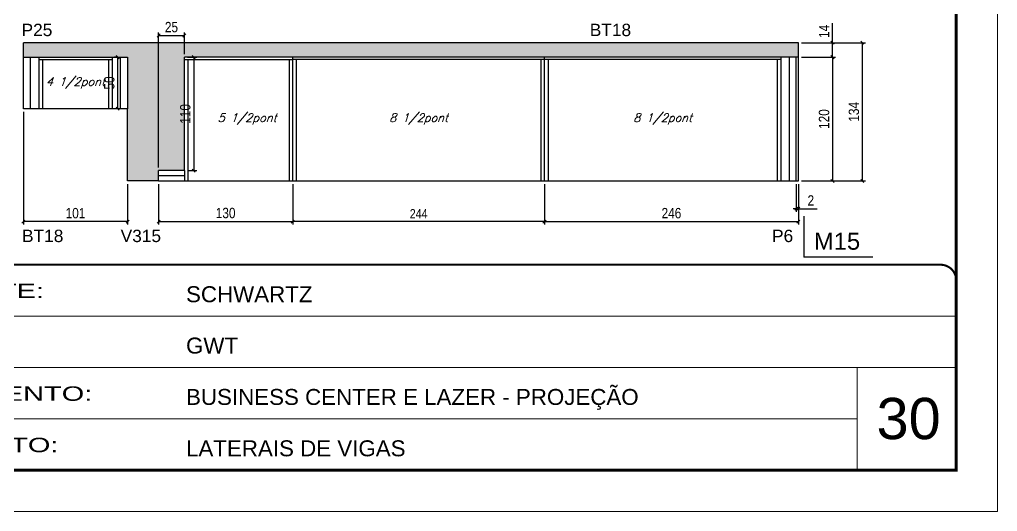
# Model space of a CAD drawing. Extents: x 13154 to 22413, y 1253 to 30260.
# Drawn here: x 15290 to 16238, y 20779 to 21256 of the extents above; entities that cross this region are included whole.
import ezdxf

# ---------------------------------------------------------------- set-up
doc = ezdxf.new("R2010")
doc.units = 0
doc.linetypes.add('CONTINUO', pattern=[0])
doc.linetypes.add('DASHED', pattern=[0.75, 0.5, -0.25])
for name, color, linetype in [('5', 5, 'Continuous'), ('COTA', 241, 'Continuous'), ('NOMENCLATURA', 7, 'Continuous'), ('Painéis', 200, 'Continuous'), ('SARR_2.2x10', 60, 'Continuous'), ('SARR_2.2x7', 40, 'Continuous'), ('SARR_3.5x7', 81, 'Continuous'), ('texto', 7, 'Continuous')]:
    doc.layers.add(name, color=color, linetype=linetype)
for name, color, linetype, lineweight in [('CARIMBO', 255, 'Continuous', 9), ('Folhas', 255, 'Continuous', 9), ('SARRAFO DE PRESSAO', 251, 'DASHED', 9)]:
    doc.layers.add(name, color=color, linetype=linetype, lineweight=lineweight)
doc.styles.add('ARIAL', font='arial.ttf')
doc.styles.add('COTA TECNICA', font='techl___.ttf', dxfattribs={"height": 10})
doc.styles.add('COTA TECNICA-50', font='techl___.ttf', dxfattribs={"height": 9})
doc.styles.add('Romans', font='romans.shx')
doc.styles.get("Standard").update_dxf_attribs({"font": 'arial.ttf'})
doc.styles.add('Tecnologia', font='')
doc.styles.get('Tecnologia').set_extended_font_data('Forgotten Futurist')
doc.dimstyles.new('COTA PAINEL-50', dxfattribs={"dimtxt": 9, "dimasz": 3, "dimexe": 3, "dimexo": 3, "dimgap": 3, "dimtad": 1, "dimdec": 1, "dimzin": 12, "dimdsep": 46, "dimtxsty": 'COTA TECNICA-50', "dimblk1": 'OBLIQUE', "dimblk2": 'OBLIQUE', "dimsah": 1, "dimcen": 0.9, "dimclrd": 4, "dimclre": 4, "dimclrt": 240, "dimadec": 1, "dimazin": 3, "dimtfac": 1, "dimtdec": 1, "dimtmove": 0, "dimatfit": 3, "dimfxl": 1, "dimtolj": 1, "dimtzin": 12, "dimarcsym": 0})
doc.dimstyles.new('PAINEL', dxfattribs={"dimtxt": 10, "dimasz": 3, "dimexe": 3, "dimexo": 3, "dimgap": 3, "dimtad": 1, "dimdec": 1, "dimzin": 12, "dimdsep": 46, "dimtxsty": 'COTA TECNICA', "dimblk1": 'OBLIQUE', "dimblk2": 'OBLIQUE', "dimsah": 1, "dimcen": 0.9, "dimclrd": 4, "dimclre": 4, "dimclrt": 240, "dimadec": 1, "dimazin": 3, "dimtfac": 1, "dimtdec": 1, "dimtmove": 0, "dimatfit": 3, "dimfxl": 1, "dimtolj": 1, "dimtzin": 12, "dimarcsym": 0})

# ---------------------------------------------------------------- blocks, each defined once
blk = doc.blocks.new('9999999999')
at = {"color": 30, "linetype": 'CONTINUO'}
for p, q in [((98564.56, 34379.64), (99583.98, 34379.64)), ((98564.56, 34329.83), (99487.98, 34329.83)), ((99583.98, 34329.83), (99487.98, 34329.83)), ((99487.98, 34329.83), (99487.98, 34230.21)), ((98564.56, 34280.02), (99487.98, 34280.02))]:
    blk.add_line(p, q, dxfattribs=at)
at = {"color": 30, "linetype": 'CONTINUO', "const_width": 2}
blk.add_lwpolyline([(99583.98, 34230.21), (99583.98, 34414.45, 0.414214), (99568.98, 34429.45), (98228.98, 34429.45, 0.414214), (98213.98, 34414.45), (98213.98, 34245.21, 0.414214), (98228.98, 34230.21), (99583.98, 34230.21)], format="xyb", dxfattribs=at)
at = {"layer": 'Folhas'}
blk.add_lwpolyline([(98138.98, 34190.21), (99623.98, 34190.21), (99623.98, 35240.21), (98138.98, 35240.21)], close=True, dxfattribs=at)
at = {"layer": 'Folhas', "color": 30, "const_width": 3}
blk.add_lwpolyline([(98213.98, 34230.21), (99583.98, 34230.21), (99583.98, 35200.21), (98213.98, 35200.21)], close=True, dxfattribs=at)
at = {"color": 7, "linetype": 'Continuous', "ltscale": 5, "style": 'ARIAL'}
for s, height, p in [('SCHWARTZ', 15.483, (98837.68, 34393.13)), ('GWT', 15.483, (98837.68, 34343.32)), ('BUSINESS CENTER E LAZER - PROJEÇÃO', 15.4829, (98837.68, 34293.51)), ('LATERAIS DE VIGAS', 15.4829, (98837.68, 34243.7))]:
    blk.add_text(s, height=height, dxfattribs=at).set_placement(p)
at = {"layer": 'Folhas', "color": 7, "style": 'Tecnologia', "width": 1.5}
for s, p in [('CLIENTE:', (98573.65, 34397.17)), ('PAVIMENTO:', (98573.65, 34297.5)), ('PROJETO:', (98573.65, 34247.69))]:
    blk.add_text(s, height=14, dxfattribs=at).set_placement(p)
blk = doc.blocks.new('_Oblique')
at = {"color": 0, "linetype": 'ByBlock', "lineweight": -2}
blk.add_line((-0.5, -0.5), (0.5, 0.5), dxfattribs=at)
blk = doc.blocks.new('*D54')
at = {"layer": 'COTA', "color": 4, "linetype": 'ByBlock', "lineweight": -2, "transparency": 16777216}
for p, q in [((15554.97, 21096.67), (15554.97, 21057.28)), ((15798.97, 21096.67), (15798.97, 21057.28)), ((15798.97, 21060.28), (15554.97, 21060.28))]:
    blk.add_line(p, q, dxfattribs=at)
at = {"layer": 'Defpoints', "color": 0, "linetype": 'ByBlock', "transparency": 16777216}
for p in [(15554.97, 21099.67), (15798.97, 21099.67), (15554.97, 21060.28)]:
    blk.add_point(p, dxfattribs=at)
at = {"layer": 'COTA', "color": 4, "linetype": 'ByBlock', "lineweight": -2, "transparency": 16777216, "xscale": 3, "yscale": 3, "zscale": 3, "rotation": 180}
blk.add_blockref('_Oblique', (15554.97, 21060.28), dxfattribs=at)
at = {"layer": 'COTA', "color": 4, "linetype": 'ByBlock', "lineweight": -2, "transparency": 16777216, "xscale": 3, "yscale": 3, "zscale": 3}
blk.add_blockref('_Oblique', (15798.97, 21060.28), dxfattribs=at)
at = {"layer": 'COTA', "color": 240, "linetype": 'ByBlock', "transparency": 16777216, "insert": (15676.97, 21067.84), "char_height": 9, "attachment_point": 5, "style": 'COTA TECNICA-50'}
blk.add_mtext('\\A1;244', dxfattribs=at)
blk = doc.blocks.new('*D765')
at = {"layer": 'COTA', "color": 4, "linetype": 'ByBlock', "lineweight": -2, "transparency": 16777216}
for p, q in [((15798.97, 21096.67), (15798.97, 21057.28)), ((16044.97, 21096.67), (16044.97, 21057.28)), ((15798.97, 21060.28), (16044.97, 21060.28))]:
    blk.add_line(p, q, dxfattribs=at)
at = {"layer": 'Defpoints', "color": 0, "linetype": 'ByBlock', "transparency": 16777216}
for p in [(15798.97, 21099.67), (16044.97, 21099.67), (16044.97, 21060.28)]:
    blk.add_point(p, dxfattribs=at)
at = {"layer": 'COTA', "color": 4, "linetype": 'ByBlock', "lineweight": -2, "transparency": 16777216, "xscale": 3, "yscale": 3, "zscale": 3, "rotation": 180}
blk.add_blockref('_Oblique', (15798.97, 21060.28), dxfattribs=at)
at = {"layer": 'COTA', "color": 4, "linetype": 'ByBlock', "lineweight": -2, "transparency": 16777216, "xscale": 3, "yscale": 3, "zscale": 3}
blk.add_blockref('_Oblique', (16044.97, 21060.28), dxfattribs=at)
at = {"layer": 'COTA', "color": 240, "linetype": 'ByBlock', "transparency": 16777216, "insert": (15921.97, 21068.38), "char_height": 10, "attachment_point": 5, "style": 'COTA TECNICA'}
blk.add_mtext('\\A1;246', dxfattribs=at)
blk = doc.blocks.new('*D766')
at = {"layer": 'COTA', "color": 4, "linetype": 'ByBlock', "lineweight": -2, "transparency": 16777216}
for p, q in [((16042.97, 21096.67), (16042.97, 21069.75)), ((16044.97, 21096.67), (16044.97, 21069.75)), ((16042.97, 21072.75), (16039.97, 21072.75)), ((16042.97, 21072.75), (16044.97, 21072.75)), ((16044.97, 21072.75), (16063.08, 21072.75))]:
    blk.add_line(p, q, dxfattribs=at)
at = {"layer": 'Defpoints', "color": 0, "linetype": 'ByBlock', "transparency": 16777216}
for p in [(16042.97, 21099.67), (16044.97, 21099.67), (16044.97, 21072.75)]:
    blk.add_point(p, dxfattribs=at)
at = {"layer": 'COTA', "color": 4, "linetype": 'ByBlock', "lineweight": -2, "transparency": 16777216, "xscale": 3, "yscale": 3, "zscale": 3}
blk.add_blockref('_Oblique', (16042.97, 21072.75), dxfattribs=at)
at = {"layer": 'COTA', "color": 4, "linetype": 'ByBlock', "lineweight": -2, "transparency": 16777216, "xscale": 3, "yscale": 3, "zscale": 3, "rotation": 180}
blk.add_blockref('_Oblique', (16044.97, 21072.75), dxfattribs=at)
at = {"layer": 'COTA', "color": 240, "linetype": 'ByBlock', "transparency": 16777216, "insert": (16057.03, 21080.75), "char_height": 10, "attachment_point": 5, "style": 'COTA TECNICA'}
blk.add_mtext('\\A1;2', dxfattribs=at)
blk = doc.blocks.new('*D55')
at = {"layer": 'COTA', "color": 4, "linetype": 'ByBlock', "lineweight": -2, "transparency": 16777216}
for p, q in [((15424.97, 21096.67), (15424.97, 21057.28)), ((15554.97, 21096.67), (15554.97, 21057.28)), ((15424.97, 21060.28), (15554.97, 21060.28))]:
    blk.add_line(p, q, dxfattribs=at)
at = {"layer": 'Defpoints', "color": 0, "linetype": 'ByBlock', "transparency": 16777216}
for p in [(15424.97, 21099.67), (15554.97, 21099.67), (15554.97, 21060.28)]:
    blk.add_point(p, dxfattribs=at)
at = {"layer": 'COTA', "color": 4, "linetype": 'ByBlock', "lineweight": -2, "transparency": 16777216, "xscale": 3, "yscale": 3, "zscale": 3, "rotation": 180}
blk.add_blockref('_Oblique', (15424.97, 21060.28), dxfattribs=at)
at = {"layer": 'COTA', "color": 4, "linetype": 'ByBlock', "lineweight": -2, "transparency": 16777216, "xscale": 3, "yscale": 3, "zscale": 3}
blk.add_blockref('_Oblique', (15554.97, 21060.28), dxfattribs=at)
at = {"layer": 'COTA', "color": 240, "linetype": 'ByBlock', "transparency": 16777216, "insert": (15489.97, 21068.5), "char_height": 10, "attachment_point": 5, "style": 'COTA TECNICA'}
blk.add_mtext('\\A1;130', dxfattribs=at)
blk = doc.blocks.new('*D30')
at = {"layer": 'COTA', "color": 4, "linetype": 'ByBlock', "lineweight": -2, "transparency": 16777216}
for p, q in [((15424.97, 21112.67), (15424.97, 21243.69)), ((15424.97, 21240.69), (15449.97, 21240.69)), ((15449.97, 21222.67), (15449.97, 21243.69))]:
    blk.add_line(p, q, dxfattribs=at)
at = {"layer": 'Defpoints', "color": 0, "linetype": 'ByBlock', "transparency": 16777216}
for p in [(15449.97, 21240.69), (15449.97, 21219.67), (15424.97, 21109.67)]:
    blk.add_point(p, dxfattribs=at)
at = {"layer": 'COTA', "color": 4, "linetype": 'ByBlock', "lineweight": -2, "transparency": 16777216, "xscale": 3, "yscale": 3, "zscale": 3, "rotation": 180}
blk.add_blockref('_Oblique', (15424.97, 21240.69), dxfattribs=at)
at = {"layer": 'COTA', "color": 4, "linetype": 'ByBlock', "lineweight": -2, "transparency": 16777216, "xscale": 3, "yscale": 3, "zscale": 3}
blk.add_blockref('_Oblique', (15449.97, 21240.69), dxfattribs=at)
at = {"layer": 'COTA', "color": 240, "linetype": 'ByBlock', "transparency": 16777216, "insert": (15437.47, 21248.8), "char_height": 10, "attachment_point": 5, "style": 'COTA TECNICA'}
blk.add_mtext('\\A1;25', dxfattribs=at)
blk = doc.blocks.new('*D723')
at = {"layer": 'COTA', "color": 4, "linetype": 'ByBlock', "lineweight": -2, "transparency": 16777216}
for p, q in [((15293.97, 21166.67), (15293.97, 21057.28)), ((15394.97, 21096.67), (15394.97, 21057.28)), ((15394.97, 21060.28), (15293.97, 21060.28))]:
    blk.add_line(p, q, dxfattribs=at)
at = {"layer": 'Defpoints', "color": 0, "linetype": 'ByBlock', "transparency": 16777216}
for p in [(15293.97, 21169.67), (15394.97, 21099.67), (15293.97, 21060.28)]:
    blk.add_point(p, dxfattribs=at)
at = {"layer": 'COTA', "color": 4, "linetype": 'ByBlock', "lineweight": -2, "transparency": 16777216, "xscale": 3, "yscale": 3, "zscale": 3, "rotation": 180}
blk.add_blockref('_Oblique', (15293.97, 21060.28), dxfattribs=at)
at = {"layer": 'COTA', "color": 4, "linetype": 'ByBlock', "lineweight": -2, "transparency": 16777216, "xscale": 3, "yscale": 3, "zscale": 3}
blk.add_blockref('_Oblique', (15394.97, 21060.28), dxfattribs=at)
at = {"layer": 'COTA', "color": 240, "linetype": 'ByBlock', "transparency": 16777216, "insert": (15344.47, 21068.38), "char_height": 10, "attachment_point": 5, "style": 'COTA TECNICA'}
blk.add_mtext('\\A1;101', dxfattribs=at)
blk = doc.blocks.new('*D724')
at = {"layer": 'COTA', "color": 4, "linetype": 'ByBlock', "lineweight": -2, "transparency": 16777216}
for p, q in [((15452.97, 21219.67), (15461.99, 21219.67)), ((15458.99, 21219.67), (15458.99, 21109.67)), ((15452.97, 21109.67), (15461.99, 21109.67))]:
    blk.add_line(p, q, dxfattribs=at)
at = {"layer": 'Defpoints', "color": 0, "linetype": 'ByBlock', "transparency": 16777216}
for p in [(15449.97, 21219.67), (15449.97, 21109.67), (15458.99, 21109.67)]:
    blk.add_point(p, dxfattribs=at)
at = {"layer": 'COTA', "color": 4, "linetype": 'ByBlock', "lineweight": -2, "transparency": 16777216, "xscale": 3, "yscale": 3, "zscale": 3}
for p, rotation in [((15458.99, 21219.67), 90), ((15458.99, 21109.67), 270)]:
    blk.add_blockref('_Oblique', p, dxfattribs=dict(at, rotation=rotation))
at = {"layer": 'COTA', "color": 240, "linetype": 'ByBlock', "transparency": 16777216, "insert": (15450.89, 21164.67), "char_height": 10, "attachment_point": 5, "rotation": 90, "style": 'COTA TECNICA'}
blk.add_mtext('\\A1;110', dxfattribs=at)
blk = doc.blocks.new('*D725')
at = {"layer": 'COTA', "color": 4, "linetype": 'ByBlock', "lineweight": -2, "transparency": 16777216}
for p, q in [((16047.97, 21219.67), (16081, 21219.67)), ((16078, 21219.67), (16078, 21099.67)), ((16047.97, 21099.67), (16081, 21099.67))]:
    blk.add_line(p, q, dxfattribs=at)
at = {"layer": 'Defpoints', "color": 0, "linetype": 'ByBlock', "transparency": 16777216}
for p in [(16044.97, 21219.67), (16044.97, 21099.67), (16078, 21099.67)]:
    blk.add_point(p, dxfattribs=at)
at = {"layer": 'COTA', "color": 4, "linetype": 'ByBlock', "lineweight": -2, "transparency": 16777216, "xscale": 3, "yscale": 3, "zscale": 3}
for p, rotation in [((16078, 21219.67), 90), ((16078, 21099.67), 270)]:
    blk.add_blockref('_Oblique', p, dxfattribs=dict(at, rotation=rotation))
at = {"layer": 'COTA', "color": 240, "linetype": 'ByBlock', "transparency": 16777216, "insert": (16069.9, 21159.67), "char_height": 10, "attachment_point": 5, "rotation": 90, "style": 'COTA TECNICA'}
blk.add_mtext('\\A1;120', dxfattribs=at)
blk = doc.blocks.new('*D726')
at = {"layer": 'COTA', "color": 4, "linetype": 'ByBlock', "lineweight": -2, "transparency": 16777216}
for p, q in [((16078, 21233.67), (16078, 21252.79)), ((16047.97, 21233.67), (16081, 21233.67)), ((16078, 21219.67), (16078, 21233.67)), ((16047.97, 21219.67), (16081, 21219.67))]:
    blk.add_line(p, q, dxfattribs=at)
at = {"layer": 'Defpoints', "color": 0, "linetype": 'ByBlock', "transparency": 16777216}
for p in [(16044.97, 21233.67), (16078, 21233.67), (16044.97, 21219.67)]:
    blk.add_point(p, dxfattribs=at)
at = {"layer": 'COTA', "color": 4, "linetype": 'ByBlock', "lineweight": -2, "transparency": 16777216, "xscale": 3, "yscale": 3, "zscale": 3}
for p, rotation in [((16078, 21233.67), 90), ((16078, 21219.67), 270)]:
    blk.add_blockref('_Oblique', p, dxfattribs=dict(at, rotation=rotation))
at = {"layer": 'COTA', "color": 240, "linetype": 'ByBlock', "transparency": 16777216, "insert": (16069.93, 21244.73), "char_height": 10, "attachment_point": 5, "rotation": 90, "style": 'COTA TECNICA'}
blk.add_mtext('\\A1;14', dxfattribs=at)
blk = doc.blocks.new('*D727')
at = {"layer": 'COTA', "color": 4, "linetype": 'ByBlock', "lineweight": -2, "transparency": 16777216}
for p, q in [((16047.97, 21233.67), (16110.03, 21233.67)), ((16107.03, 21099.67), (16107.03, 21233.67)), ((16047.97, 21099.67), (16110.03, 21099.67))]:
    blk.add_line(p, q, dxfattribs=at)
at = {"layer": 'Defpoints', "color": 0, "linetype": 'ByBlock', "transparency": 16777216}
for p in [(16044.97, 21233.67), (16107.03, 21233.67), (16044.97, 21099.67)]:
    blk.add_point(p, dxfattribs=at)
at = {"layer": 'COTA', "color": 4, "linetype": 'ByBlock', "lineweight": -2, "transparency": 16777216, "xscale": 3, "yscale": 3, "zscale": 3}
for p, rotation in [((16107.03, 21233.67), 90), ((16107.03, 21099.67), 270)]:
    blk.add_blockref('_Oblique', p, dxfattribs=dict(at, rotation=rotation))
at = {"layer": 'COTA', "color": 240, "linetype": 'ByBlock', "transparency": 16777216, "insert": (16098.81, 21166.67), "char_height": 10, "attachment_point": 5, "rotation": 90, "style": 'COTA TECNICA'}
blk.add_mtext('\\A1;134', dxfattribs=at)
blk = doc.blocks.new('*D728')
at = {"layer": 'COTA', "color": 4, "linetype": 'ByBlock', "lineweight": -2, "transparency": 16777216}
for p, q in [((15384.97, 21219.67), (15382.34, 21219.67)), ((15385.34, 21219.67), (15385.34, 21169.67)), ((15384.97, 21169.67), (15382.34, 21169.67))]:
    blk.add_line(p, q, dxfattribs=at)
at = {"layer": 'Defpoints', "color": 0, "linetype": 'ByBlock', "transparency": 16777216}
for p in [(15387.97, 21219.67), (15385.34, 21169.67), (15387.97, 21169.67)]:
    blk.add_point(p, dxfattribs=at)
at = {"layer": 'COTA', "color": 4, "linetype": 'ByBlock', "lineweight": -2, "transparency": 16777216, "xscale": 3, "yscale": 3, "zscale": 3}
for p, rotation in [((15385.34, 21219.67), 90), ((15385.34, 21169.67), 270)]:
    blk.add_blockref('_Oblique', p, dxfattribs=dict(at, rotation=rotation))
at = {"layer": 'COTA', "color": 240, "linetype": 'ByBlock', "transparency": 16777216, "insert": (15377.23, 21194.67), "char_height": 10, "attachment_point": 5, "rotation": 90, "style": 'COTA TECNICA'}
blk.add_mtext('\\A1;50', dxfattribs=at)

msp = doc.modelspace()

# ---------------------------------------------------------------- hatches: boundary and pattern name
at = {"layer": 'COTA', "linetype": 'ByBlock'}
h = msp.add_hatch(dxfattribs=at)
h.set_pattern_fill('AR-CONC', color=256, scale=0.03)
h.set_pattern_definition([(50, (-115866.6203, -5886.533), (5.46554007, -0.47817257), [0.5715, -6.2865]), (355, (-115866.62, -5886.533), (-1.05730264, 5.73170536), [0.4572, -5.02921753]), (100.4514447, (-115866.165, -5886.573), (4.40823741, 5.25353256), [0.48570026, -5.34270734]), (46.1842, (-115866.62, -5885.009), (8.13237123, -1.26126984), [0.85725, -9.42975]), (96.6355576, (-115865.9426, -5885.114), (7.122124, 7.42278374), [0.7285507, -8.01406824]), (351.184151, (-115866.62, -5885.009), (7.122124, 7.42278374), [0.685799, -7.54379196]), (21, (-115865.8583, -5885.39), (4.54843174, -3.06795595), [0.5715, -6.2865]), (326, (-115865.858, -5885.39), (1.85406085, 5.52563898), [0.4572, -5.0292]), (71.451445, (-115865.479, -5885.6456), (6.40249258, 2.45768307), [0.48570026, -5.34269813]), (37.5, (-115866.6203, -5886.533), (0.092658098, 2.536651166), [0, -4.96824, 0, -5.1054, 0, -5.04825]), (7.5, (-115866.6203, -5886.533), (2.004589875, 3.005417245), [0, -2.91084, 0, -4.85394, 0, -1.92405]), (327.5, (-115868.3195, -5886.533), (4.067717855, -0.17186232), [0, -1.905, 0, -5.9436, 0, -7.8867]), (317.5, (-115869.0815, -5886.533), (4.44387544, 0.76279473), [0, -2.4765, 0, -3.94716, 0, -5.6007])])
h.paths.add_polyline_path([(15394.97, 21169.67), (15394.97, 21099.67), (15424.97, 21099.67), (15424.97, 21109.67), (15449.97, 21109.67), (15449.97, 21219.67), (16044.97, 21219.67), (16044.97, 21233.67), (15293.97, 21233.67), (15293.97, 21219.67), (15394.97, 21219.67)])

# ---------------------------------------------------------------- linework, layer by layer
for p, q in [((16044.97, 21233.67), (15293.97, 21233.67)), ((15293.97, 21219.67), (15293.97, 21233.67)), ((16044.97, 21219.67), (16044.97, 21233.67)), ((15308.97, 21219.67), (15308.97, 21169.67)), ((15379.97, 21219.67), (15379.97, 21169.67)), ((15394.97, 21099.67), (15394.97, 21169.67)), ((15449.97, 21109.67), (15449.97, 21099.67)), ((15424.97, 21099.67), (15394.97, 21099.67))]:
    msp.add_line(p, q, dxfattribs=at)
at = {"layer": 'NOMENCLATURA', "linetype": 'Continuous'}
for p in [(16050.32, 21065.52), (16117.13, 21025.79)]:
    msp.add_line(p, (16050.32, 21025.79), dxfattribs=at)
at = {"layer": 'Painéis', "linetype": 'Continuous'}
for p, q in [((15293.97, 21169.67), (15293.97, 21219.67)), ((15293.97, 21219.67), (15394.97, 21219.67)), ((15394.97, 21219.67), (15394.97, 21169.67)), ((16044.97, 21219.67), (15449.97, 21219.67)), ((15449.97, 21109.67), (15449.97, 21219.67)), ((15554.97, 21099.67), (15554.97, 21219.67)), ((15798.97, 21099.67), (15798.97, 21219.67)), ((16042.97, 21099.67), (16042.97, 21219.67)), ((16044.97, 21099.67), (16044.97, 21219.67)), ((15394.97, 21169.67), (15293.97, 21169.67)), ((15424.97, 21099.67), (15424.97, 21109.67)), ((15449.97, 21109.67), (15424.97, 21109.67)), ((15424.97, 21099.67), (16044.97, 21099.67))]:
    msp.add_line(p, q, dxfattribs=at)
at = {"layer": 'SARR_2.2x10', "linetype": 'ByBlock'}
msp.add_line((15449.97, 21104.67), (15424.97, 21104.67), dxfattribs=at)
at = {"layer": 'SARR_2.2x7', "linetype": 'Continuous'}
for p, q in [((15300.97, 21169.67), (15300.97, 21219.67)), ((15308.97, 21217.47), (15379.97, 21217.47)), ((15387.97, 21169.67), (15387.97, 21219.67)), ((15449.97, 21217.47), (15554.97, 21217.47)), ((15798.97, 21217.47), (15554.97, 21217.47)), ((16027.97, 21217.47), (15798.97, 21217.47)), ((16035.97, 21219.67), (16035.97, 21099.67))]:
    msp.add_line(p, q, dxfattribs=at)
at = {"layer": 'SARR_3.5x7'}
for p, q in [((15312.47, 21217.47), (15312.47, 21169.67)), ((15376.47, 21217.47), (15376.47, 21169.67)), ((15453.47, 21217.47), (15453.47, 21099.67)), ((15551.47, 21217.47), (15551.47, 21099.67)), ((15558.47, 21217.47), (15558.47, 21099.67)), ((15795.47, 21217.47), (15795.47, 21099.67)), ((15802.47, 21217.47), (15802.47, 21099.67)), ((16024.47, 21217.47), (16024.47, 21099.67)), ((16027.97, 21219.67), (16027.97, 21099.67))]:
    msp.add_line(p, q, dxfattribs=at)

# ---------------------------------------------------------------- block references
at = {"layer": 'SARRAFO DE PRESSAO', "color": 6, "linetype": 'ByBlock'}
msp.add_blockref('9999999999', (-83386.1, -13411.06), dxfattribs=at)

# ---------------------------------------------------------------- texts
at = {"layer": '5', "linetype": 'Continuous'}
for s, p in [('P25', (15292.21, 21240.1)), ('BT18', (15842.83, 21240.1)), ('BT18', (15292.67, 21040.38)), ('V315', (15388.24, 21040.38)), ('P6', (16019.44, 21040.38))]:
    msp.add_text(s, height=12, rotation=359.99996, dxfattribs=at).set_placement(p)
at = {"layer": 'CARIMBO', "style": 'ARIAL'}
msp.add_text('30', height=40, dxfattribs=at).set_placement((16120.74, 20849.29))
at = {"layer": 'NOMENCLATURA', "linetype": 'Continuous'}
msp.add_text('M15', height=16.5, dxfattribs=at).set_placement((16060.03, 21032.99))
at = {"layer": 'texto', "color": 2, "char_height": 8, "attachment_point": 5, "style": 'Romans'}
for s, insert in [('{\\Q19;\\C256;4 1/2pont}', (15344.47, 21194.67)), ('{\\Q19;\\C256;5 1/2pont}', (15510.82, 21159.67)), ('{\\Q19;\\C256;8 1/2pont}', (15676.97, 21159.67)), ('{\\Q19;\\C256;8 1/2pont}', (15913.47, 21159.67))]:
    msp.add_mtext(s, dxfattribs=dict(at, insert=insert))

# ---------------------------------------------------------------- dimensions: what is measured, and where the dimension line sits
at = {"layer": 'COTA', "linetype": 'ByBlock'}
for base, p1, p2, angle, picture, middle in [((15449.97, 21240.69), (15424.97, 21109.67), (15449.97, 21219.67), 180, '*D30', (15437.47, 21248.8)), ((16078, 21233.67), (16044.97, 21219.67), (16044.97, 21233.67), 90, '*D726', (16069.93, 21244.73)), ((16107.03, 21233.67), (16044.97, 21099.67), (16044.97, 21233.67), 90, '*D727', (16098.81, 21166.67)), ((15385.34, 21169.67), (15387.97, 21219.67), (15387.97, 21169.67), 90, '*D728', (15377.23, 21194.67)), ((15458.99, 21109.67), (15449.97, 21219.67), (15449.97, 21109.67), 90, '*D724', (15450.89, 21164.67)), ((16078, 21099.67), (16044.97, 21219.67), (16044.97, 21099.67), 90, '*D725', (16069.9, 21159.67)), ((15293.97, 21060.28), (15394.97, 21099.67), (15293.97, 21169.67), 180, '*D723', (15344.47, 21068.38)), ((15554.97, 21060.28), (15424.97, 21099.67), (15554.97, 21099.67), 180, '*D55', (15489.97, 21068.5)), ((16044.97, 21072.75), (16042.97, 21099.67), (16044.97, 21099.67), 180, '*D766', (16057.03, 21080.75))]:
    dim = msp.add_linear_dim(base=base, p1=p1, p2=p2, angle=angle, dimstyle='PAINEL', dxfattribs=at)
    dim.commit()
    dim.dimension.update_dxf_attribs({"geometry": picture, "text_midpoint": middle})
dim = msp.add_linear_dim(base=(15554.97, 21060.28), p1=(15798.97, 21099.67), p2=(15554.97, 21099.67), dimstyle='COTA PAINEL-50', override={"dimarcsym": 1}, dxfattribs=at)
dim.commit()
dim.dimension.update_dxf_attribs({"geometry": '*D54', "text_midpoint": (15676.97, 21067.84)})
dim = msp.add_linear_dim(base=(16044.97, 21060.28), p1=(15798.97, 21099.67), p2=(16044.97, 21099.67), dimstyle='PAINEL', dxfattribs=at)
dim.commit()
dim.dimension.update_dxf_attribs({"geometry": '*D765', "text_midpoint": (15921.97, 21068.38)})

doc.saveas('drawing.dxf')
